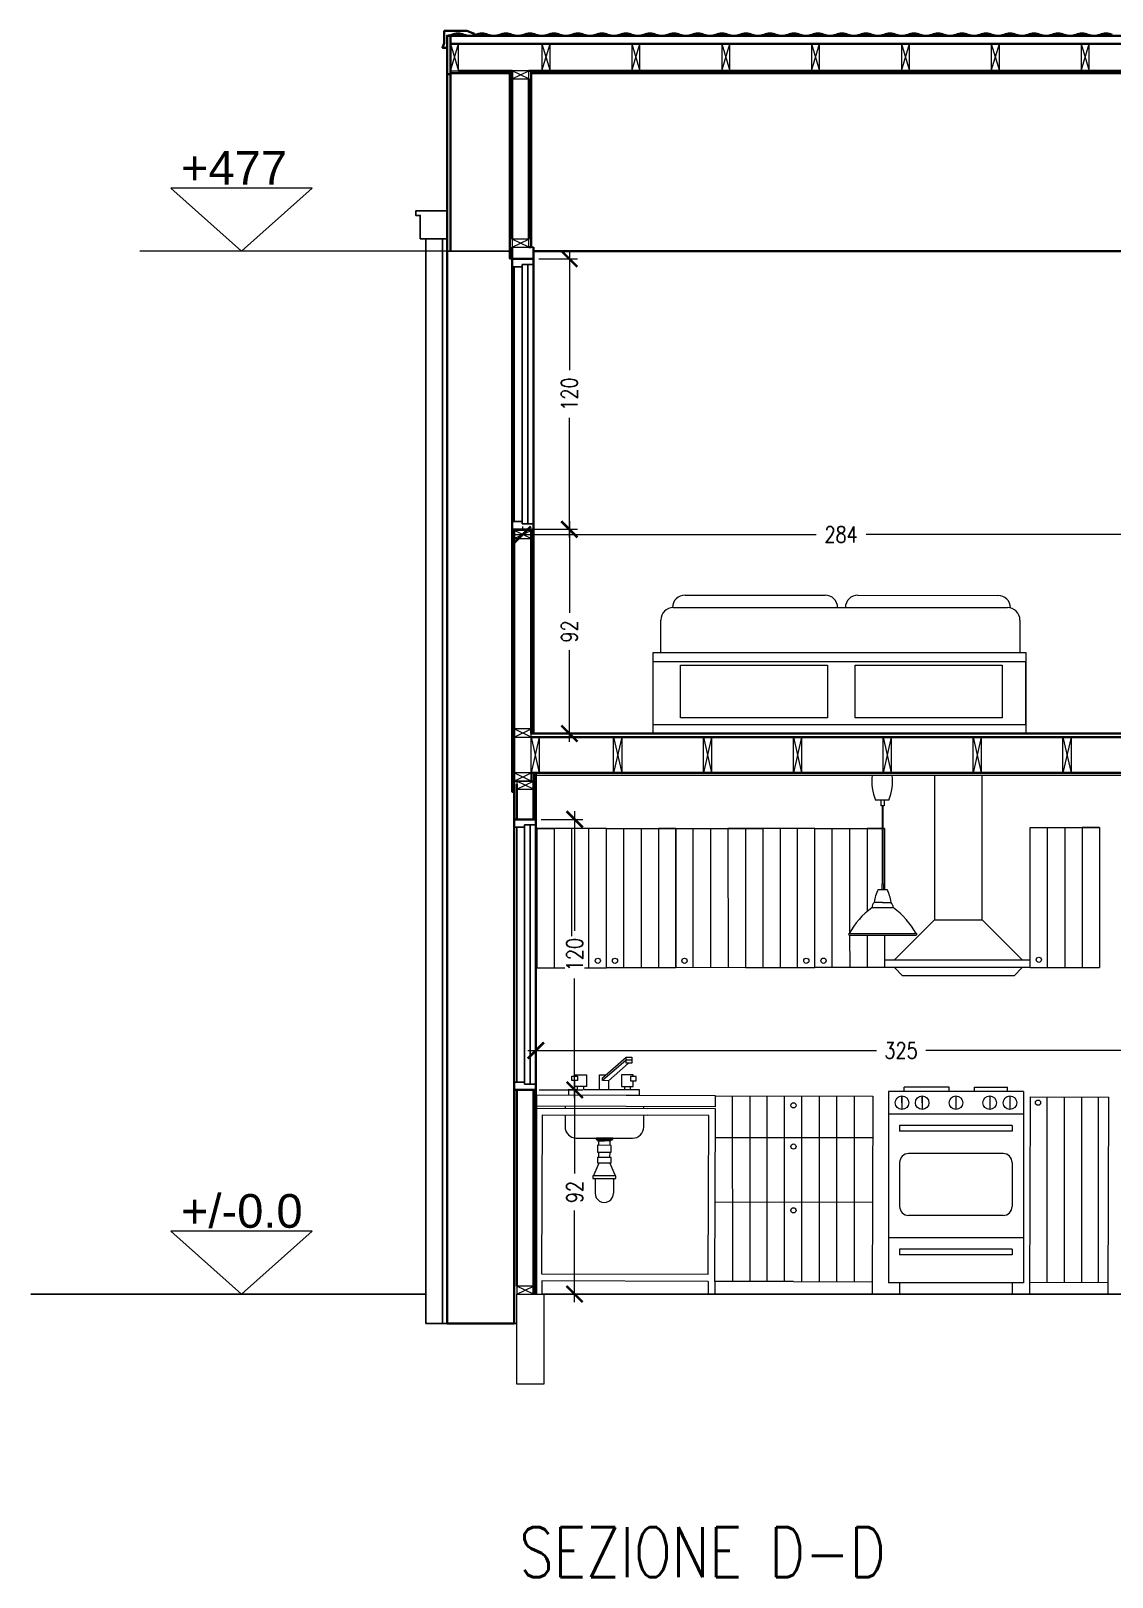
# Model space of a CAD drawing. Header units: millimetres. Extents: x 2260 to 4465, y 2640 to 4441.
# Drawn here: x 2260 to 2742, y 2649 to 3338 of the extents above; entities that cross this region are included whole.
import ezdxf

# ---------------------------------------------------------------- set-up
doc = ezdxf.new("R2010")
doc.units = ezdxf.units.MM
doc.linetypes.add('0', pattern=[0])
for name, color, linetype, lineweight in [('A-ANNO-DIMS', 3, 'Continuous', 18), ('A-DETL-MBND', 3, 'Continuous', 18), ('A-DETL-MCUT', 4, 'Continuous', 25), ('A-ELEV-IDEN', 3, 'Continuous', 18), ('A-ELEV-MBE1', 7, 'Continuous', 35), ('A-ELEV-MBE2', 4, 'Continuous', 25), ('A-FURN', 8, 'Continuous', 18), ('A-SECT-MCUT', 7, 'Continuous', 35), ('A-WALL-STUD', 3, 'Continuous', 18)]:
    doc.layers.add(name, color=color, linetype=linetype, lineweight=lineweight)
doc.styles.add('ARIAL', font='Arial.ttf')
doc.styles.add('E-ROMANS', font='romans.shx', dxfattribs={"width": 0.8})
doc.styles.get("Standard").update_dxf_attribs({"font": 'Arial.ttf'})
doc.dimstyles.new('Copy of TICK_36', dxfattribs={"dimtxt": 3.6, "dimasz": 3.6, "dimexe": 1.8, "dimexo": 1.2, "dimgap": 1.8, "dimtad": 0, "dimdec": 0, "dimzin": 0, "dimdsep": 46, "dimtxsty": 'ARIAL', "dimblk": 'ARCHTICK', "dimblk1": 'ARCHTICK', "dimblk2": 'ARCHTICK', "dimcen": 1.8, "dimdle": 1.8, "dimclrd": 256, "dimclre": 256, "dimclrt": 256, "dimadec": 0, "dimazin": 0, "dimtfac": 1, "dimtdec": 0, "dimtmove": 1, "dimatfit": 3, "dimldrblk": 'OPEN90', "dimfxl": 1, "dimtfill": 1, "dimtolj": 1, "dimtzin": 0, "dimlwd": -1, "dimlwe": -1, "dimarcsym": 0})

# ---------------------------------------------------------------- blocks, each defined once
blk = doc.blocks.new('_ArchTick')
at = {"color": 0, "linetype": 'ByBlock', "const_width": 0.15}
blk.add_lwpolyline([(-0.5, -0.5), (0.5, 0.5)], dxfattribs=at)
blk = doc.blocks.new('*D161')
at = {"layer": 'A-ANNO-DIMS', "transparency": 16777216}
for p, q in [((2486.23, 3115.53), (2503.44, 3115.53)), ((2499.84, 3119.13), (2499.84, 3078.29)), ((2499.84, 3020.93), (2499.84, 3061.76)), ((2486.23, 3024.53), (2503.44, 3024.53))]:
    blk.add_line(p, q, dxfattribs=at)
at = {"layer": 'A-ANNO-DIMS', "transparency": 16777216, "xscale": 7.2, "yscale": 7.2, "zscale": 7.2}
for p, rotation in [((2499.84, 3115.53), 90), ((2499.84, 3024.53), 270)]:
    blk.add_blockref('_ArchTick', p, dxfattribs=dict(at, rotation=rotation))
at = {"layer": 'A-ANNO-DIMS', "transparency": 16777216, "insert": (2499.84, 3070.03), "char_height": 7.2, "attachment_point": 5, "rotation": 90, "style": 'E-ROMANS', "bg_fill": 3, "box_fill_scale": 1.1, "bg_fill_color": 256, "bg_fill_true_color": 13158600, "bg_fill_transparency": 0}
blk.add_mtext('\\A1;92', dxfattribs=at)
blk = doc.blocks.new('_Open90')
at = {"color": 0, "linetype": 'ByBlock', "lineweight": -2}
for p, q in [((0, 0), (-1, 0)), ((-0.5, 0.5), (0, 0)), ((0, 0), (-0.5, -0.5))]:
    blk.add_line(p, q, dxfattribs=at)
blk = doc.blocks.new('*D162')
at = {"layer": 'A-ANNO-DIMS', "transparency": 16777216}
for p, q in [((2499.84, 3239.63), (2499.84, 3186.37)), ((2486.23, 3236.03), (2503.44, 3236.03)), ((2499.84, 3111.93), (2499.84, 3165.18)), ((2476.73, 3115.53), (2503.44, 3115.53))]:
    blk.add_line(p, q, dxfattribs=at)
at = {"layer": 'A-ANNO-DIMS', "transparency": 16777216, "xscale": 7.2, "yscale": 7.2, "zscale": 7.2}
for p, rotation in [((2499.84, 3236.03), 90), ((2499.84, 3115.53), 270)]:
    blk.add_blockref('_ArchTick', p, dxfattribs=dict(at, rotation=rotation))
at = {"layer": 'A-ANNO-DIMS', "transparency": 16777216, "insert": (2499.84, 3175.78), "char_height": 7.2, "attachment_point": 5, "rotation": 90, "style": 'E-ROMANS', "bg_fill": 3, "box_fill_scale": 1.1, "bg_fill_color": 256, "bg_fill_true_color": 13158600, "bg_fill_transparency": 0}
blk.add_mtext('\\A1;120', dxfattribs=at)
blk = doc.blocks.new('*D163')
at = {"layer": 'A-ANNO-DIMS', "transparency": 16777216}
for p, q in [((2475.48, 3113.23), (2609.76, 3113.23)), ((2479.08, 3115.63), (2479.08, 3116.83)), ((2766.33, 3113.23), (2632.05, 3113.23)), ((2762.73, 3115.63), (2762.73, 3116.83))]:
    blk.add_line(p, q, dxfattribs=at)
at = {"layer": 'A-ANNO-DIMS', "transparency": 16777216, "xscale": 7.2, "yscale": 7.2, "zscale": 7.2, "rotation": 180}
blk.add_blockref('_ArchTick', (2479.08, 3113.23), dxfattribs=at)
at = {"layer": 'A-ANNO-DIMS', "transparency": 16777216, "xscale": 7.2, "yscale": 7.2, "zscale": 7.2}
blk.add_blockref('_ArchTick', (2762.73, 3113.23), dxfattribs=at)
at = {"layer": 'A-ANNO-DIMS', "transparency": 16777216, "insert": (2620.9, 3113.23), "char_height": 7.2, "attachment_point": 5, "style": 'E-ROMANS', "bg_fill": 3, "box_fill_scale": 1.1, "bg_fill_color": 256, "bg_fill_true_color": 13158600, "bg_fill_transparency": 0}
blk.add_mtext('\\A1;284', dxfattribs=at)
blk = doc.blocks.new('*D167')
at = {"layer": 'A-ANNO-DIMS', "transparency": 16777216}
for p, q in [((2486.33, 2865.83), (2505.81, 2865.83)), ((2502.21, 2869.43), (2502.21, 2828.6)), ((2502.21, 2771.23), (2502.21, 2812.07)), ((2487.71, 2774.83), (2505.81, 2774.83))]:
    blk.add_line(p, q, dxfattribs=at)
at = {"layer": 'A-ANNO-DIMS', "transparency": 16777216, "xscale": 7.2, "yscale": 7.2, "zscale": 7.2}
for p, rotation in [((2502.21, 2865.83), 90), ((2502.21, 2774.83), 270)]:
    blk.add_blockref('_ArchTick', p, dxfattribs=dict(at, rotation=rotation))
at = {"layer": 'A-ANNO-DIMS', "transparency": 16777216, "insert": (2502.21, 2820.33), "char_height": 7.2, "attachment_point": 5, "rotation": 90, "style": 'E-ROMANS', "bg_fill": 3, "box_fill_scale": 1.1, "bg_fill_color": 256, "bg_fill_true_color": 13158600, "bg_fill_transparency": 0}
blk.add_mtext('\\A1;92', dxfattribs=at)
blk = doc.blocks.new('*D168')
at = {"layer": 'A-ANNO-DIMS', "transparency": 16777216}
for p, q in [((2502.21, 2989.93), (2502.21, 2936.68)), ((2487.33, 2986.33), (2505.81, 2986.33)), ((2502.21, 2862.23), (2502.21, 2915.49)), ((2487.33, 2865.83), (2505.81, 2865.83))]:
    blk.add_line(p, q, dxfattribs=at)
at = {"layer": 'A-ANNO-DIMS', "transparency": 16777216, "xscale": 7.2, "yscale": 7.2, "zscale": 7.2}
for p, rotation in [((2502.21, 2986.33), 90), ((2502.21, 2865.83), 270)]:
    blk.add_blockref('_ArchTick', p, dxfattribs=dict(at, rotation=rotation))
at = {"layer": 'A-ANNO-DIMS', "transparency": 16777216, "insert": (2502.21, 2926.08), "char_height": 7.2, "attachment_point": 5, "rotation": 90, "style": 'E-ROMANS', "bg_fill": 3, "box_fill_scale": 1.1, "bg_fill_color": 256, "bg_fill_true_color": 13158600, "bg_fill_transparency": 0}
blk.add_mtext('\\A1;120', dxfattribs=at)
blk = doc.blocks.new('*D137')
at = {"layer": 'A-ANNO-DIMS', "transparency": 16777216}
for p, q in [((2484.93, 2885.79), (2484.93, 2886.99)), ((2810.28, 2885.79), (2810.28, 2886.99)), ((2481.33, 2883.39), (2636.6, 2883.39)), ((2813.88, 2883.39), (2658.61, 2883.39))]:
    blk.add_line(p, q, dxfattribs=at)
at = {"layer": 'A-ANNO-DIMS', "transparency": 16777216, "xscale": 7.2, "yscale": 7.2, "zscale": 7.2, "rotation": 180}
blk.add_blockref('_ArchTick', (2484.93, 2883.39), dxfattribs=at)
at = {"layer": 'A-ANNO-DIMS', "transparency": 16777216, "xscale": 7.2, "yscale": 7.2, "zscale": 7.2}
blk.add_blockref('_ArchTick', (2810.28, 2883.39), dxfattribs=at)
at = {"layer": 'A-ANNO-DIMS', "transparency": 16777216, "insert": (2647.61, 2883.39), "char_height": 7.2, "attachment_point": 5, "style": 'E-ROMANS', "bg_fill": 3, "box_fill_scale": 1.1, "bg_fill_color": 256, "bg_fill_true_color": 13158600, "bg_fill_transparency": 0}
blk.add_mtext('\\A1;325', dxfattribs=at)

msp = doc.modelspace()

# ---------------------------------------------------------------- linework, layer by layer
for p, q in [((2537.25, 3024.53), (2703.25, 3024.53)), ((2651.11, 3007.01), (2639.65, 3007.01)), ((2645.38, 3007.01), (2651.11, 3007.01))]:
    msp.add_line(p, q)
at = {"color": 0}
for p, q in [((2260, 2774.83), (2435.9, 2774.83)), ((2487.65, 2774.83), (3165.16, 2774.83))]:
    msp.add_line(p, q, dxfattribs=at)
at = {"layer": 'A-ANNO-DIMS'}
msp.add_line((2446.9, 3239.51), (2308.5, 3239.51), dxfattribs=at)
for points in [[(2322.3, 3267.5), (2353.78, 3239.51), (2385.26, 3267.5)], [(2322.3, 2802.82), (2353.78, 2774.83), (2385.26, 2802.82)]]:
    msp.add_lwpolyline(points, close=True, dxfattribs=at)
at = {"layer": 'A-DETL-MBND', "color": 0}
msp.add_line((2484.93, 3006.01), (2866.02, 3006.01), dxfattribs=at)
msp.add_lwpolyline([(2475.33, 3241.19), (2474.33, 3241.19)], dxfattribs=at)
at = {"layer": 'A-DETL-MCUT'}
for p, q in [((2478.83, 3232.52), (2474.23, 3232.51)), ((2483.83, 3233.52), (2478.83, 3233.52)), ((2478.83, 3233.52), (2478.83, 3232.52)), ((2478.83, 3119.03), (2474.33, 3119.03)), ((2474.33, 3115.53), (2483.83, 3115.53)), ((2483.83, 3115.53), (2474.33, 3115.53)), ((2478.83, 3118.03), (2478.83, 3119.03)), ((2483.83, 3118.03), (2478.83, 3118.03)), ((2482.83, 3003.41), (2482.83, 3007.01)), ((2475.33, 2998.41), (2474.33, 2998.41)), ((2479.93, 2869.34), (2475.33, 2869.34)), ((2479.93, 2868.33), (2479.93, 2869.34)), ((2484.93, 2868.33), (2479.93, 2868.33)), ((2484.93, 2865.83), (2484.93, 2868.33))]:
    msp.add_line(p, q, dxfattribs=at)
msp.add_lwpolyline([(2482.83, 3241.19), (2483.83, 3241.19)], dxfattribs=at)
at = {"layer": 'A-ELEV-IDEN', "color": 3}
msp.add_lwpolyline([(2476.43, 2774.83), (2488.44, 2774.83), (2488.44, 2734.8), (2476.43, 2734.8)], close=True, dxfattribs=at)
at = {"layer": 'A-ELEV-MBE1', "color": 0}
msp.add_line((2484.93, 2986.33), (2484.93, 2983.83), dxfattribs=at)
at = {"layer": 'A-ELEV-MBE2'}
for p, q in [((2443.4, 3245), (2443.4, 2761.82)), ((2475.33, 3119.03), (2475.33, 3232.52)), ((2478.83, 3232.52), (2478.83, 3119.03)), ((2481.34, 3233.52), (2481.34, 3118.03)), ((2479.93, 2982.83), (2475.33, 2982.82)), ((2476.43, 2869.34), (2476.43, 2982.82)), ((2484.93, 2983.83), (2479.93, 2983.83)), ((2479.93, 2983.83), (2479.93, 2982.83)), ((2479.93, 2982.83), (2479.93, 2869.34)), ((2482.44, 2983.83), (2482.44, 2868.33)), ((2476.43, 2761.82), (2435.9, 2761.82))]:
    msp.add_line(p, q, dxfattribs=at)
at = {"layer": 'A-ELEV-MBE2', "color": 0}
msp.add_line((2445.4, 3239.51), (2473.32, 3239.51), dxfattribs=at)
at = {"layer": 'A-ELEV-MBE2'}
for points in [[(2445.4, 3257.38), (2431.39, 3257.38), (2431.39, 3255.38), (2433.39, 3255.38), (2433.39, 3245), (2445.4, 3245)], [(2435.9, 2761.82), (2435.9, 3245)]]:
    msp.add_lwpolyline(points, dxfattribs=at)
at = {"layer": 'A-FURN'}
for p, q in [((2551.37, 3086.23), (2613.77, 3086.24)), ((2628.38, 3086.24), (2690.77, 3086.07)), ((2546.15, 3080.66), (2694.99, 3080.66)), ((2540.57, 3060.59), (2540.57, 3075.07)), ((2700.57, 3075.07), (2700.57, 3060.59)), ((2537.25, 3056.47), (2537.25, 3060.59)), ((2537.25, 3060.59), (2703.25, 3060.59)), ((2537.25, 3024.53), (2537.25, 3060.59)), ((2703.25, 3060.59), (2703.25, 3024.53)), ((2703.25, 3056.47), (2537.25, 3056.47)), ((2703.25, 3028.65), (2703.25, 3056.47)), ((2703.25, 3042.96), (2703.25, 3024.53)), ((2537.25, 3024.53), (2537.25, 3028.65)), ((2537.25, 3028.65), (2703.25, 3028.65)), ((2642.09, 2994.83), (2636.28, 2994.83)), ((2638.74, 2992.43), (2638.74, 2994.83)), ((2640.02, 2992.43), (2638.74, 2992.43)), ((2639.14, 2992.43), (2639.15, 2957.57)), ((2639.63, 2957.57), (2639.62, 2992.43)), ((2640.02, 2994.83), (2640.02, 2992.43)), ((2705.08, 2982.67), (2736.05, 2982.68)), ((2705.1, 2920.32), (2705.08, 2982.67)), ((2712.84, 2920.32), (2712.83, 2982.67)), ((2720.57, 2982.67), (2720.59, 2920.32)), ((2736.05, 2982.68), (2728.31, 2982.68)), ((2728.31, 2982.68), (2728.33, 2920.32)), ((2736.05, 2982.68), (2736.07, 2920.32)), ((2516.32, 2982.2), (2485.35, 2982.19)), ((2485.35, 2982.19), (2485.37, 2920.25)), ((2485.35, 2982.19), (2493.09, 2982.19)), ((2493.09, 2982.19), (2493.11, 2920.26)), ((2500.83, 2982.19), (2500.85, 2920.26)), ((2508.59, 2920.26), (2508.57, 2982.19)), ((2516.32, 2982.2), (2547.28, 2982.21)), ((2516.33, 2920.26), (2516.32, 2982.2)), ((2524.08, 2920.27), (2524.06, 2982.2)), ((2531.8, 2982.2), (2531.82, 2920.27)), ((2547.28, 2982.21), (2539.54, 2982.2)), ((2539.54, 2982.2), (2539.56, 2920.27)), ((2547.28, 2982.21), (2547.3, 2920.27)), ((2547.3, 2920.27), (2547.28, 2982.21)), ((2547.28, 2982.21), (2578.25, 2982.21)), ((2555.04, 2920.27), (2555.02, 2982.21)), ((2562.77, 2982.21), (2562.78, 2920.28)), ((2578.25, 2982.21), (2570.51, 2982.21)), ((2570.51, 2982.21), (2570.53, 2920.28)), ((2609.22, 2982.22), (2578.25, 2982.21)), ((2578.25, 2982.21), (2585.99, 2982.22)), ((2578.25, 2982.21), (2578.27, 2920.28)), ((2578.25, 2982.21), (2578.27, 2920.28)), ((2585.99, 2982.22), (2586.01, 2920.28)), ((2593.73, 2982.22), (2593.75, 2920.28)), ((2601.49, 2920.29), (2601.47, 2982.22)), ((2609.22, 2982.22), (2639.14, 2982.23)), ((2609.23, 2920.29), (2609.22, 2982.22)), ((2616.98, 2920.29), (2616.96, 2982.22)), ((2624.7, 2982.23), (2624.71, 2935.84)), ((2639.14, 2982.23), (2632.44, 2982.23)), ((2632.44, 2982.23), (2632.45, 2945.31)), ((2639.62, 2982.23), (2640.18, 2982.23)), ((2640.18, 2982.23), (2639.62, 2982.23)), ((2640.18, 2982.23), (2640.19, 2955.16)), ((2637.39, 2955.16), (2641.39, 2955.16)), ((2639.79, 2957.57), (2638.99, 2957.57)), ((2638.99, 2957.57), (2638.99, 2955.16)), ((2639.79, 2957.57), (2639.79, 2955.16)), ((2639.39, 2949.37), (2635.63, 2949.37)), ((2639.39, 2949.37), (2643.15, 2949.37)), ((2644.2, 2946.97), (2634.59, 2946.97)), ((2624.5, 2935.45), (2654.29, 2935.46)), ((2624.5, 2935.45), (2639.39, 2935.45)), ((2624.5, 2934.81), (2654.29, 2934.82)), ((2624.71, 2934.81), (2624.72, 2920.29)), ((2632.45, 2934.81), (2632.46, 2920.3)), ((2640.2, 2934.81), (2640.2, 2920.3)), ((2578.27, 2920.28), (2609.23, 2920.29)), ((2640.2, 2920.3), (2609.23, 2920.29)), ((2705.1, 2920.32), (2736.07, 2920.32)), ((2485.37, 2920.25), (2516.33, 2920.26)), ((2547.3, 2920.27), (2516.33, 2920.26)), ((2578.27, 2920.28), (2547.3, 2920.27)), ((2514.62, 2871.25), (2525.1, 2880.35)), ((2525.09, 2879.04), (2514.62, 2869.94)), ((2525.09, 2879.04), (2525.1, 2880.35)), ((2525.09, 2877.74), (2525.09, 2879.04)), ((2527.7, 2879.04), (2525.09, 2879.04)), ((2525.1, 2880.35), (2527.71, 2880.34)), ((2527.71, 2880.34), (2527.7, 2879.04)), ((2527.7, 2879.04), (2527.7, 2877.73)), ((2513.3, 2866.03), (2513.32, 2872.56)), ((2513.32, 2872.56), (2516.11, 2872.55)), ((2526.24, 2877.75), (2517.23, 2869.93)), ((2527.7, 2877.73), (2525.09, 2877.74)), ((2503.51, 2866.07), (2503.51, 2867.37)), ((2506.12, 2867.36), (2506.12, 2866.06)), ((2514.62, 2869.94), (2514.62, 2871.25)), ((2517.23, 2869.93), (2514.62, 2869.94)), ((2517.23, 2869.93), (2517.22, 2866.02)), ((2524.4, 2867.3), (2524.39, 2865.99)), ((2527.01, 2865.98), (2527.01, 2867.29)), ((2669.03, 2867.04), (2648.99, 2867.04)), ((2648.99, 2865.04), (2648.99, 2867.04)), ((2669.03, 2865.04), (2669.03, 2867.04)), ((2680.28, 2867.04), (2695.09, 2867.04)), ((2680.28, 2865.04), (2680.28, 2867.04)), ((2695.09, 2865.04), (2695.09, 2867.04)), ((2565, 2863.24), (2485.31, 2863.52)), ((2485.31, 2774.83), (2485.31, 2863.52)), ((2564.98, 2858.24), (2485.31, 2858.52)), ((2564.98, 2858.24), (2565, 2863.24)), ((2565, 2863.24), (2635.06, 2862.99)), ((2572.43, 2863.21), (2572.45, 2780.52)), ((2580.17, 2863.19), (2580.19, 2780.53)), ((2587.94, 2780.53), (2587.91, 2863.16)), ((2595.68, 2780.53), (2595.65, 2863.13)), ((2603.42, 2780.53), (2603.4, 2863.1)), ((2611.14, 2863.08), (2611.16, 2780.53)), ((2618.88, 2863.05), (2618.9, 2780.54)), ((2626.66, 2863.02), (2626.68, 2780.3)), ((2635.06, 2862.99), (2634.75, 2774.83)), ((2702.11, 2865.04), (2641.97, 2865.04)), ((2641.97, 2865.04), (2641.97, 2779.84)), ((2647.99, 2860.11), (2647.99, 2863.13)), ((2647.99, 2863.13), (2647.99, 2857.09)), ((2657.01, 2860.11), (2657.01, 2863.13)), ((2657.01, 2863.13), (2657.01, 2857.09)), ((2672.04, 2863.13), (2672.04, 2857.09)), ((2687.08, 2863.13), (2687.08, 2857.09)), ((2696.1, 2863.13), (2696.1, 2857.09)), ((2702.11, 2865.04), (2702.11, 2779.84)), ((2705.12, 2862.75), (2704.81, 2774.83)), ((2705.12, 2862.75), (2740.15, 2862.63)), ((2712.55, 2862.72), (2712.57, 2780.03)), ((2720.29, 2862.69), (2720.31, 2780.03)), ((2728.03, 2862.67), (2728.05, 2780.04)), ((2735.35, 2862.64), (2735.37, 2780.04)), ((2739.93, 2774.83), (2740.15, 2862.63)), ((2485.31, 2857.72), (2534.85, 2857.54)), ((2487.66, 2783.79), (2487.91, 2854.71)), ((2487.91, 2854.71), (2534.84, 2854.54)), ((2561.97, 2854.45), (2534.84, 2854.54)), ((2564.98, 2857.44), (2534.85, 2857.54)), ((2561.72, 2783.53), (2561.97, 2854.45)), ((2564.71, 2780.52), (2564.98, 2857.44)), ((2702.11, 2855.01), (2641.97, 2855.01)), ((2697.1, 2850), (2646.98, 2850)), ((2646.98, 2850), (2646.98, 2847.5)), ((2697.1, 2847.5), (2646.98, 2847.5)), ((2697.1, 2850), (2697.1, 2847.5)), ((2512.94, 2835.78), (2512.95, 2838.09)), ((2512.96, 2841.13), (2512.97, 2843.1)), ((2517.95, 2835.76), (2517.96, 2838.07)), ((2517.97, 2841.11), (2517.97, 2843.08)), ((2635.06, 2844.51), (2564.94, 2844.49)), ((2712.55, 2841.97), (2712.57, 2780.03)), ((2512.94, 2833.16), (2512.94, 2833.35)), ((2517.94, 2833.14), (2512.94, 2833.16)), ((2517.94, 2833.14), (2517.94, 2833.33)), ((2646.98, 2833.47), (2646.98, 2813.92)), ((2693.09, 2837.47), (2650.99, 2837.47)), ((2697.1, 2833.47), (2697.1, 2813.92)), ((2511.32, 2826.35), (2511.29, 2819.82)), ((2519.51, 2826.32), (2519.49, 2819.79)), ((2634.89, 2815.74), (2564.83, 2815.72)), ((2693.09, 2809.91), (2650.99, 2809.91)), ((2702.11, 2799.89), (2641.97, 2799.89)), ((2697.1, 2794.88), (2646.98, 2794.88)), ((2646.98, 2794.88), (2646.98, 2792.37)), ((2646.98, 2794.88), (2646.98, 2792.37)), ((2697.1, 2792.37), (2646.98, 2792.37)), ((2697.1, 2794.88), (2697.1, 2792.37)), ((2697.1, 2794.88), (2697.1, 2792.37)), ((2561.72, 2783.53), (2487.66, 2783.79)), ((2561.71, 2780.53), (2487.65, 2780.79)), ((2487.65, 2780.79), (2487.65, 2774.83)), ((2561.71, 2780.53), (2561.69, 2774.83)), ((2564.71, 2780.52), (2564.69, 2774.83)), ((2599.74, 2780.4), (2564.71, 2780.52)), ((2599.74, 2780.4), (2634.77, 2780.28)), ((2702.11, 2779.84), (2641.97, 2779.84)), ((2646.98, 2779.84), (2646.98, 2774.83)), ((2697.1, 2779.84), (2697.1, 2774.83)), ((2739.86, 2779.91), (2704.83, 2780.03))]:
    msp.add_line(p, q, dxfattribs=at)
at = {"layer": 'A-FURN', "linetype": '0'}
for p, q in [((2662.44, 3006.01), (2662.44, 2941.51)), ((2683.77, 2941.51), (2683.77, 3006.01)), ((2662.44, 2941.51), (2644.66, 2923.74)), ((2662.44, 2941.51), (2683.77, 2941.51)), ((2701.55, 2923.74), (2683.77, 2941.51)), ((2640.2, 2923.74), (2705.1, 2923.74)), ((2705.1, 2920.32), (2640.2, 2920.3)), ((2648.21, 2916.63), (2644.66, 2920.29)), ((2701.55, 2920.31), (2697.99, 2916.63)), ((2697.99, 2916.63), (2648.21, 2916.63))]:
    msp.add_line(p, q, dxfattribs=at)
at = {"layer": 'A-FURN', "color": 0}
msp.add_line((2697.1, 2774.83), (2643.06, 2774.83), dxfattribs=at)
at = {"layer": 'A-FURN'}
for points in [[(2549.38, 3054.95), (2614.87, 3054.95), (2614.87, 3031.6), (2549.38, 3031.6)], [(2627.12, 3054.95), (2692.61, 3054.95), (2692.61, 3031.6), (2627.12, 3031.6)], [(2500.91, 2869.99), (2500.92, 2871.95), (2503.53, 2871.94), (2503.52, 2869.98)], [(2529.63, 2869.89), (2529.64, 2871.85), (2527.03, 2871.86), (2527.02, 2869.9)], [(2519.22, 2844.34), (2511.73, 2844.36), (2511.73, 2843.79), (2519.22, 2843.77)], [(2518.52, 2841.11), (2512.41, 2841.13), (2512.4, 2838.09), (2518.51, 2838.07)], [(2518.5, 2835.76), (2512.39, 2835.78), (2512.38, 2833.35), (2518.5, 2833.33)], [(2520.52, 2827.51), (2510.32, 2827.54), (2510.31, 2826.35), (2520.51, 2826.31)]]:
    msp.add_lwpolyline(points, close=True, dxfattribs=at)
for points in [[(2502.22, 2871.95), (2502.23, 2872.6), (2507.45, 2872.58), (2507.43, 2867.36), (2502.21, 2867.38), (2502.22, 2869.99)], [(2528.33, 2871.86), (2528.33, 2872.51), (2523.11, 2872.52), (2523.09, 2867.3), (2528.32, 2867.28), (2528.33, 2869.89)], [(2506.12, 2866.06), (2530.92, 2865.97), (2530.91, 2863.36), (2499.58, 2863.47), (2499.59, 2866.08), (2503.51, 2866.07)], [(2497.97, 2858.47), (2497.97, 2857.67)], [(2533.04, 2857.55), (2533.04, 2858.35)], [(2512.27, 2843.79), (2512.57, 2843.1), (2515.47, 2843.09)], [(2518.68, 2843.77), (2518.38, 2843.08), (2515.47, 2843.09)], [(2512.94, 2833.16), (2510.68, 2828.02), (2510.67, 2827.54), (2510.67, 2827.54)], [(2517.94, 2833.14), (2520.16, 2827.99), (2520.16, 2827.51), (2520.16, 2827.51)]]:
    msp.add_lwpolyline(points, dxfattribs=at)
msp.add_lwpolyline([(2497.96, 2854.67), (2497.94, 2849.41, 0.414214), (2502.93, 2844.39), (2527.99, 2844.31, 0.414214), (2533.01, 2849.29), (2533.03, 2854.55)], format="xyb", dxfattribs=at)
at = {"layer": 'A-FURN', "color": 0}
for points in [[(2484.93, 2774.83), (2487.94, 2774.83)], [(2565, 2774.83), (2561.99, 2774.83)]]:
    msp.add_lwpolyline(points, dxfattribs=at)
at = {"layer": 'A-FURN'}
for centre, radius in [((2512.5, 2923.33), 1.16), ((2520.17, 2923.33), 1.16), ((2551.14, 2923.34), 1.16), ((2605.4, 2923.35), 1.16), ((2613.07, 2923.36), 1.16), ((2708.94, 2923.8), 1.16), ((2599.67, 2858.95), 1.16), ((2647.99, 2860.11), 3.02), ((2657.01, 2860.11), 3.02), ((2672.04, 2860.11), 3.02), ((2687.08, 2860.11), 3.02), ((2696.1, 2860.11), 3.02), ((2708.62, 2860.13), 1.16), ((2599.67, 2840.57), 1.16), ((2599.68, 2812.15), 1.16)]:
    msp.add_circle(centre, radius, dxfattribs=at)
for centre, radius, start, end in [((2551.37, 3080.65), 5.58, 90, 180), ((2613.77, 3080.66), 5.58, 0, 90), ((2628.38, 3080.66), 5.58, 90, 180), ((2690.77, 3080.49), 5.58, 0, 90), ((2546.15, 3075.07), 5.58, 90, 180), ((2694.99, 3075.07), 5.58, 0, 90), ((2657.92, 3003.64), 23.37, 174.1865, 202.15844), ((2620.44, 3003.63), 23.37, 337.87318, 5.83899), ((2654.37, 2946.84), 18.91, 153.89284, 172.31859), ((2624.41, 2946.83), 18.91, 7.71303, 26.13879), ((2639.57, 2946.23), 5.04, 141.53577, 171.63847), ((2639.21, 2946.23), 5.04, 8.39316, 38.49585), ((2653.92, 2919.87), 33.29, 125.50386, 152.09328), ((2623.47, 2918.63), 35.11, 28.64074, 53.82538), ((2624.5, 2935.13), 0.32, 90.01581, 270.01581), ((2654.29, 2935.14), 0.32, 270.01581, 90.01581), ((2650.99, 2833.47), 4.01, 90, 180), ((2693.09, 2833.47), 4.01, 0, 90), ((2515.39, 2819.81), 4.1, 179.79921, 359.79921), ((2650.99, 2813.92), 4.01, 180, 270), ((2693.09, 2813.92), 4.01, 270, 0)]:
    msp.add_arc(centre, radius, start, end, dxfattribs=at)
at = {"layer": 'A-SECT-MCUT'}
for p, q in [((2474.33, 3319.76), (2450.51, 3319.76)), ((2481.83, 3319.76), (2823.29, 3319.76)), ((2473.32, 3318.76), (2446.9, 3318.76)), ((2482.83, 3318.76), (2757.98, 3318.76)), ((2445.4, 3239.51), (2445.4, 2761.82)), ((2474.33, 2998.41), (2474.33, 3241.19)), ((2483.83, 3024.53), (2483.83, 3241.19)), ((2483.83, 3239.51), (2757.98, 3239.51)), ((2474.22, 3236.02), (2483.83, 3236.03)), ((2475.33, 2998.43), (2475.33, 3115.53)), ((2482.83, 3024.53), (2482.83, 3115.53)), ((2482.83, 3024.53), (3168.26, 3024.53)), ((2482.83, 3023.02), (3168.26, 3023.02)), ((2475.33, 2761.82), (2475.33, 3003.41)), ((2482.83, 3007.01), (3167.16, 3007.01)), ((2483.93, 2986.33), (2483.93, 3007.01)), ((2484.93, 3007.01), (2484.93, 2774.83)), ((2476.43, 2986.32), (2476.43, 3002.01)), ((2475.33, 2986.32), (2484.93, 2986.33)), ((2475.33, 2865.83), (2484.93, 2865.83)), ((2476.43, 2778.44), (2476.43, 2865.83)), ((2483.93, 2774.83), (2483.93, 2865.83))]:
    msp.add_line(p, q, dxfattribs=at)
for points in [[(2457.63, 3336.31), (2457.63, 3336.31), (2454.16, 3337.55), (2444.15, 3337.55), (2444.15, 3332.05), (2443.4, 3330.04), (2445.15, 3330.04)], [(2446.9, 3335.37), (2446.9, 3319.76), (2446.9, 3318.25), (2445.4, 3318.25), (2445.4, 3335.37), (2446.9, 3335.37)], [(2446.9, 3335.37), (3205.69, 3335.37)], [(2446.9, 3331.77), (3200.59, 3331.77)], [(2474.33, 3236.19), (2473.32, 3236.19), (2473.32, 3319.76)], [(2474.33, 3244.8), (2474.33, 3319.76)], [(2481.83, 3241.19), (2482.83, 3241.19), (2482.83, 3319.76)], [(2445.4, 3318.25), (2445.4, 3239.51)], [(2446.9, 3318.25), (2446.9, 3239.51)], [(2481.83, 3244.8), (2481.83, 3316.15)], [(2445.4, 2761.82), (2475.33, 2761.82)]]:
    msp.add_lwpolyline(points, dxfattribs=at)
for centre, start, end in [((2444.87, 3342.69), 274.18303, 291.41865), ((2450.21, 3329.06), 68.58135, 111.41865), ((2455.56, 3342.69), 248.58135, 291.41865), ((2460.91, 3329.06), 68.58135, 111.41865), ((2466.25, 3342.69), 248.58135, 291.41865), ((2471.6, 3329.06), 68.58135, 111.41865), ((2476.95, 3342.69), 248.58135, 291.41865), ((2482.29, 3329.06), 68.58135, 111.41865), ((2487.64, 3342.69), 248.58135, 291.41865), ((2492.99, 3329.06), 68.58135, 111.41865), ((2498.33, 3342.69), 248.58135, 291.41865), ((2503.68, 3329.06), 68.58135, 111.41865), ((2509.03, 3342.69), 248.58135, 291.41865), ((2514.37, 3329.06), 68.58135, 111.41865), ((2519.72, 3342.69), 248.58135, 291.41865), ((2525.07, 3329.06), 68.58135, 111.41865), ((2530.41, 3342.69), 248.58135, 291.41865), ((2535.76, 3329.06), 68.58135, 111.41865), ((2541.11, 3342.69), 248.58135, 291.41865), ((2546.45, 3329.06), 68.58135, 111.41865), ((2551.8, 3342.69), 248.58135, 291.41865), ((2557.15, 3329.06), 68.58135, 111.41865), ((2562.49, 3342.69), 248.58135, 291.41865), ((2567.84, 3329.06), 68.58135, 111.41865), ((2573.19, 3342.69), 248.58135, 291.41865), ((2578.53, 3329.06), 68.58135, 111.41865), ((2583.88, 3342.69), 248.58135, 291.41865), ((2589.23, 3329.06), 68.58135, 111.41865), ((2594.57, 3342.69), 248.58135, 291.41865), ((2599.92, 3329.06), 68.58135, 111.41865), ((2605.27, 3342.69), 248.58135, 291.41865), ((2610.61, 3329.06), 68.58135, 111.41865), ((2615.96, 3342.69), 248.58135, 291.41865), ((2621.3, 3329.06), 68.58135, 111.41865), ((2626.65, 3342.69), 248.58135, 291.41865), ((2632, 3329.06), 68.58135, 111.41865), ((2637.34, 3342.69), 248.58135, 291.41865), ((2642.69, 3329.06), 68.58135, 111.41865), ((2648.04, 3342.69), 248.58135, 291.41865), ((2653.38, 3329.06), 68.58135, 111.41865), ((2658.73, 3342.69), 248.58135, 291.41865), ((2664.08, 3329.06), 68.58135, 111.41865), ((2669.42, 3342.69), 248.58135, 291.41865), ((2674.77, 3329.06), 68.58135, 111.41865), ((2680.12, 3342.69), 248.58135, 291.41865), ((2685.46, 3329.06), 68.58135, 111.41865), ((2690.81, 3342.69), 248.58135, 291.41865), ((2696.16, 3329.06), 68.58135, 111.41865), ((2701.5, 3342.69), 248.58135, 291.41865), ((2706.85, 3329.06), 68.58135, 111.41865), ((2712.2, 3342.69), 248.58135, 291.41865), ((2717.54, 3329.06), 68.58135, 111.41865), ((2722.89, 3342.69), 248.58135, 291.41865), ((2728.24, 3329.06), 68.58135, 111.41865), ((2733.58, 3342.69), 248.58135, 291.41865), ((2738.93, 3329.06), 68.58135, 111.41865)]:
    msp.add_arc(centre, 7.32, start, end, dxfattribs=at)
at = {"layer": 'A-WALL-STUD'}
for p, q in [((2474.33, 3316.15), (2481.83, 3319.76)), ((2481.83, 3316.15), (2474.33, 3319.76)), ((2474.33, 3241.19), (2481.83, 3244.8)), ((2481.83, 3241.19), (2474.33, 3244.8)), ((2475.33, 3111.43), (2482.83, 3115.03)), ((2482.83, 3111.43), (2475.33, 3115.03)), ((2482.83, 3026.63), (2475.33, 3026.63)), ((2475.33, 3023.02), (2482.83, 3026.63)), ((2482.83, 3023.02), (2475.33, 3026.63)), ((2475.33, 3023.02), (2482.83, 3023.02)), ((2482.83, 3007.01), (2482.83, 3023.02)), ((2482.83, 3023.02), (2486.43, 3007.01)), ((2486.43, 3023.02), (2482.83, 3007.01)), ((2486.43, 3023.02), (2486.43, 3007.01)), ((2482.83, 3007.01), (2475.33, 3007.01)), ((2475.33, 3003.41), (2482.83, 3007.01)), ((2482.83, 3003.41), (2475.33, 3007.01)), ((2475.33, 3003.41), (2482.83, 3003.41)), ((2483.93, 3003.41), (2476.43, 3003.41)), ((2476.43, 2999.81), (2483.93, 3003.41)), ((2483.93, 2999.81), (2476.43, 3003.41)), ((2476.43, 2999.81), (2483.93, 2999.81)), ((2476.43, 2774.83), (2483.93, 2778.44)), ((2483.93, 2774.83), (2476.43, 2778.44))]:
    msp.add_line(p, q, dxfattribs=at)
at = {"layer": 'A-WALL-STUD', "color": 0}
for p, q in [((2475.33, 3026.63), (2475.33, 3023.02)), ((2482.83, 3023.02), (2482.83, 3026.63)), ((2482.83, 3023.02), (2486.43, 3023.02)), ((2475.33, 3007.01), (2475.33, 3003.41)), ((2476.43, 3003.41), (2476.43, 2999.81)), ((2486.43, 3007.01), (2482.83, 3007.01)), ((2483.93, 2999.81), (2483.93, 3003.41))]:
    msp.add_line(p, q, dxfattribs=at)
at = {"layer": 'A-WALL-STUD'}
for points in [[(2450.51, 3331.77), (2446.9, 3331.77), (2446.9, 3319.76), (2450.51, 3319.76)], [(2491.24, 3331.77), (2487.64, 3331.77), (2487.64, 3319.76), (2491.24, 3319.76)], [(2531.27, 3331.77), (2527.67, 3331.77), (2527.67, 3319.76), (2531.27, 3319.76)], [(2571.3, 3331.77), (2567.7, 3331.77), (2567.7, 3319.76), (2571.3, 3319.76)], [(2611.33, 3331.77), (2607.73, 3331.77), (2607.73, 3319.76), (2611.33, 3319.76)], [(2651.36, 3331.77), (2647.76, 3331.77), (2647.76, 3319.76), (2651.36, 3319.76)], [(2691.39, 3331.77), (2687.79, 3331.77), (2687.79, 3319.76), (2691.39, 3319.76)], [(2731.42, 3331.77), (2727.82, 3331.77), (2727.82, 3319.76), (2731.42, 3319.76)], [(2474.33, 3316.15), (2481.83, 3316.15), (2481.83, 3319.76), (2474.33, 3319.76)], [(2474.33, 3241.19), (2481.83, 3241.19), (2481.83, 3244.8), (2474.33, 3244.8)], [(2475.33, 3111.43), (2482.83, 3111.43), (2482.83, 3115.03), (2475.33, 3115.03)], [(2476.43, 2774.83), (2483.93, 2774.83), (2483.93, 2778.44), (2476.43, 2778.44)]]:
    msp.add_lwpolyline(points, close=True, dxfattribs=at)
for points in [[(2446.9, 3331.77), (2450.51, 3319.76)], [(2446.9, 3319.76), (2450.51, 3331.77)], [(2487.64, 3331.77), (2491.24, 3319.76)], [(2487.64, 3319.76), (2491.24, 3331.77)], [(2527.67, 3331.77), (2531.27, 3319.76)], [(2527.67, 3319.76), (2531.27, 3331.77)], [(2567.7, 3331.77), (2571.3, 3319.76)], [(2567.7, 3319.76), (2571.3, 3331.77)], [(2607.73, 3331.77), (2611.33, 3319.76)], [(2607.73, 3319.76), (2611.33, 3331.77)], [(2647.76, 3331.77), (2651.36, 3319.76)], [(2647.76, 3319.76), (2651.36, 3331.77)], [(2687.79, 3331.77), (2691.39, 3319.76)], [(2687.79, 3319.76), (2691.39, 3331.77)], [(2727.82, 3331.77), (2731.42, 3319.76)], [(2727.82, 3319.76), (2731.42, 3331.77)], [(2523.16, 3023.02), (2523.16, 3007.01), (2519.56, 3007.01), (2519.56, 3023.02), (2523.16, 3023.02)], [(2519.56, 3023.02), (2523.16, 3007.01)], [(2523.16, 3023.02), (2519.56, 3007.01)], [(2563.19, 3023.02), (2563.19, 3007.01), (2559.59, 3007.01), (2559.59, 3023.02), (2563.19, 3023.02)], [(2559.59, 3023.02), (2563.19, 3007.01)], [(2563.19, 3023.02), (2559.59, 3007.01)], [(2603.23, 3023.02), (2603.23, 3007.01), (2599.62, 3007.01), (2599.62, 3023.02), (2603.23, 3023.02)], [(2599.62, 3023.02), (2603.23, 3007.01)], [(2603.23, 3023.02), (2599.62, 3007.01)], [(2643.26, 3023.02), (2643.26, 3007.01), (2639.65, 3007.01), (2639.65, 3023.02), (2643.26, 3023.02)], [(2639.65, 3023.02), (2643.26, 3007.01)], [(2643.26, 3023.02), (2639.65, 3007.01)], [(2683.29, 3023.02), (2683.29, 3007.01), (2679.68, 3007.01), (2679.68, 3023.02), (2683.29, 3023.02)], [(2679.68, 3023.02), (2683.29, 3007.01)], [(2683.29, 3023.02), (2679.68, 3007.01)], [(2723.32, 3023.02), (2723.32, 3007.01), (2719.71, 3007.01), (2719.71, 3023.02), (2723.32, 3023.02)], [(2719.71, 3023.02), (2723.32, 3007.01)], [(2723.32, 3023.02), (2719.71, 3007.01)]]:
    msp.add_lwpolyline(points, dxfattribs=at)

# ---------------------------------------------------------------- texts
at = {"insert": (2477.54, 2671.04), "char_height": 22.2374, "attachment_point": 1, "style": 'E-ROMANS'}
msp.add_mtext_dynamic_manual_height_columns('SEZIONE D-D', width=404.3209, gutter_width=9, heights=[0], dxfattribs=at)
at = {"layer": 'A-ANNO-DIMS'}
for s, p in [('+477', (2326.83, 3269.07)), ('+/-0.0', (2326.83, 2804.39))]:
    msp.add_text(s, height=15.013, dxfattribs=at).set_placement(p)

# ---------------------------------------------------------------- next in the draw order: dimensions: what is measured, and where the dimension line sits
for base, p1, p2, picture, middle in [((2499.84, 3115.53), (2483.83, 3024.53), (2483.83, 3115.53), '*D161', (2499.84, 3070.03)), ((2502.21, 2865.83), (2485.31, 2774.83), (2483.93, 2865.83), '*D167', (2502.21, 2820.33))]:
    dim = msp.add_linear_dim(base=base, p1=p1, p2=p2, angle=90, text='92', dimstyle='Copy of TICK_36', override={"dimscale": 2, "dimtxsty": 'E-ROMANS'}, dxfattribs=at)
    dim.commit()
    dim.dimension.update_dxf_attribs({"geometry": picture, "text_midpoint": middle})

# ---------------------------------------------------------------- next in the draw order: dimensions: what is measured, and where the dimension line sits
for base, p1, p2, picture, middle in [((2499.84, 3236.03), (2474.33, 3115.53), (2483.83, 3236.03), '*D162', (2499.84, 3175.78)), ((2502.21, 2986.33), (2484.93, 2865.83), (2484.93, 2986.33), '*D168', (2502.21, 2926.08))]:
    dim = msp.add_linear_dim(base=base, p1=p1, p2=p2, angle=90, text='120', dimstyle='Copy of TICK_36', override={"dimscale": 2, "dimtxsty": 'E-ROMANS'}, dxfattribs=at)
    dim.commit()
    dim.dimension.update_dxf_attribs({"geometry": picture, "text_midpoint": middle})

# ---------------------------------------------------------------- next in the draw order: dimensions: what is measured, and where the dimension line sits
for base, p1, p2, picture, middle in [((2762.73, 3113.23), (2479.08, 3113.23), (2762.73, 3113.23), '*D163', (2620.9, 3113.23)), ((2810.28, 2883.39), (2484.93, 2883.39), (2810.28, 2883.39), '*D137', (2647.61, 2883.39))]:
    dim = msp.add_linear_dim(base=base, p1=p1, p2=p2, dimstyle='Copy of TICK_36', override={"dimscale": 2, "dimtxsty": 'E-ROMANS'}, dxfattribs=at)
    dim.commit()
    dim.dimension.update_dxf_attribs({"geometry": picture, "text_midpoint": middle})

doc.saveas('drawing.dxf')
